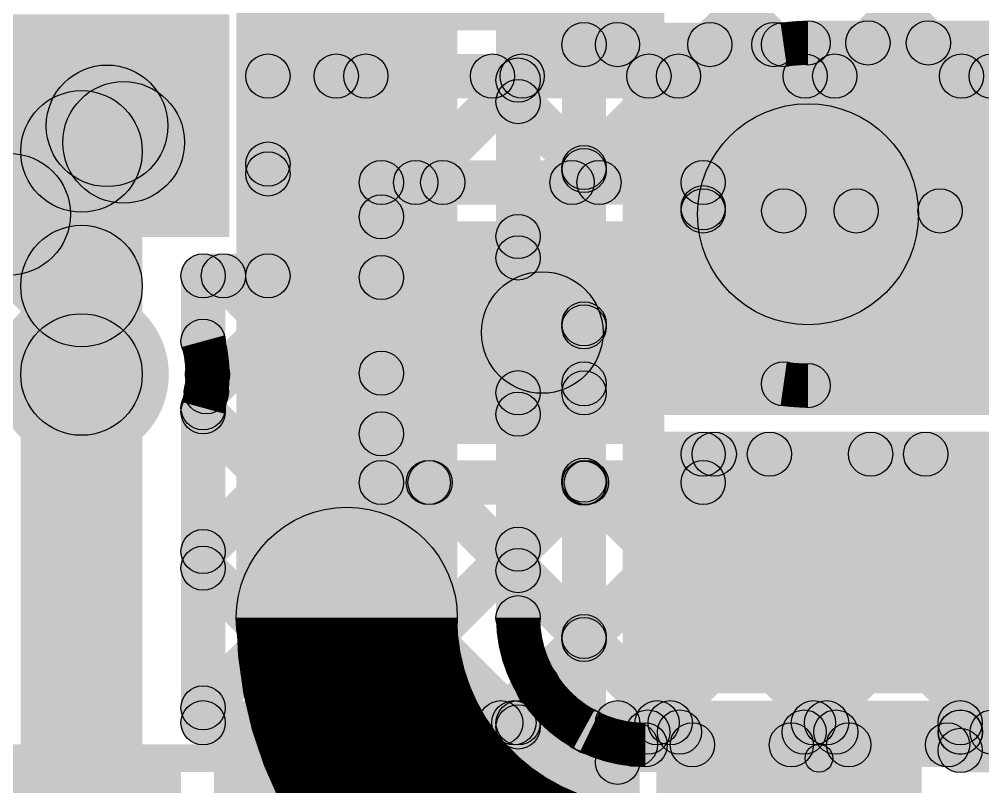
# Model space of a CAD drawing. Header units: millimetres. Extents: x -0.24 to 2.5, y 0 to 2.55.
# Drawn here: x 1.0917 to 1.2661, y 0.6044 to 0.7433 of the extents above; entities that cross this region are included whole.
import ezdxf

# ---------------------------------------------------------------- set-up
doc = ezdxf.new("R2010")
doc.units = ezdxf.units.MM
doc.header["$MEASUREMENT"] = 0
for name, color, linetype in [('BottomLayer', 5, 'Continuous'), ('BottomPaste', 16, 'Continuous'), ('BottomSolder', 6, 'Continuous'), ('TopLayer', 1, 'Continuous'), ('TopOverlay', 2, 'Continuous'), ('TopPaste', 8, 'Continuous'), ('TopSolder', 216, 'Continuous'), ('ViaHoleLayer', 16, 'Continuous')]:
    doc.layers.add(name, color=color, linetype=linetype)

# ---------------------------------------------------------------- blocks, each defined once
blk = doc.blocks.new('RES_0805_B_36')
at = {"layer": 'BottomLayer'}
for points in [[(-0.06, 0.025), (-0.02, 0.025), (-0.02, -0.025), (-0.06, -0.025)], [(0.02, 0.025), (0.06, 0.025), (0.06, -0.025), (0.02, -0.025)]]:
    blk.add_hatch(color=5, dxfattribs=at).paths.add_polyline_path(points)
at = {"layer": 'BottomPaste'}
for points in [[(-0.06, 0.025), (-0.02, 0.025), (-0.02, -0.025), (-0.06, -0.025)], [(0.02, 0.025), (0.06, 0.025), (0.06, -0.025), (0.02, -0.025)]]:
    blk.add_hatch(color=16, dxfattribs=at).paths.add_polyline_path(points)
at = {"layer": 'BottomSolder'}
for points in [[(-0.064, 0.029), (-0.016, 0.029), (-0.016, -0.029), (-0.064, -0.029)], [(0.016, 0.029), (0.064, 0.029), (0.064, -0.029), (0.016, -0.029)]]:
    blk.add_hatch(color=6, dxfattribs=at).paths.add_polyline_path(points)
blk = doc.blocks.new('COM_11821_56')
at = {"layer": 'TopLayer'}
for points in [[(0.12598, -0.01969), (0.06693, -0.01969), (0.06693, 0.01969), (0.12598, 0.01969)], [(0.12598, -0.08268), (0.06693, -0.08268), (0.06693, -0.04331), (0.12598, -0.04331)]]:
    blk.add_hatch(color=1, dxfattribs=at).paths.add_polyline_path(points)
at = {"layer": 'TopOverlay'}
blk.add_hatch(color=2, dxfattribs=at).paths.add_polyline_path([(-0.09843, -0.10093), (-0.09843, -0.09593), (0.09843, -0.09593), (0.09843, -0.10093)])
h = blk.add_hatch(color=2, dxfattribs=at)
edge = h.paths.add_edge_path()
edge.add_arc((0.09843, -0.09843), 0.0025, 0, 360)
at = {"layer": 'TopPaste'}
for points in [[(0.12598, -0.01969), (0.06693, -0.01969), (0.06693, 0.01969), (0.12598, 0.01969)], [(0.12598, -0.08268), (0.06693, -0.08268), (0.06693, -0.04331), (0.12598, -0.04331)]]:
    blk.add_hatch(color=8, dxfattribs=at).paths.add_polyline_path(points)
at = {"layer": 'TopSolder'}
for points in [[(0.12998, -0.02369), (0.06293, -0.02369), (0.06293, 0.02369), (0.12998, 0.02369)], [(0.12998, -0.08668), (0.06293, -0.08668), (0.06293, -0.03931), (0.12998, -0.03931)]]:
    blk.add_hatch(color=216, dxfattribs=at).paths.add_polyline_path(points)
at = {"layer": 'TopOverlay'}
blk.add_circle((0.09843, -0.09843), 0.0025, dxfattribs=at)
blk = doc.blocks.new('SOT_23_B_105')
at = {"layer": 'BottomLayer'}
for points in [[(-0.05354, 0.05748), (-0.02126, 0.05748), (-0.02126, 0.02126), (-0.05354, 0.02126)], [(0.02126, 0.05748), (0.05354, 0.05748), (0.05354, 0.02126), (0.02126, 0.02126)], [(-0.01614, -0.02126), (0.01614, -0.02126), (0.01614, -0.05748), (-0.01614, -0.05748)]]:
    blk.add_hatch(color=5, dxfattribs=at).paths.add_polyline_path(points)
at = {"layer": 'BottomPaste'}
for points in [[(-0.05354, 0.05748), (-0.02126, 0.05748), (-0.02126, 0.02126), (-0.05354, 0.02126)], [(0.02126, 0.05748), (0.05354, 0.05748), (0.05354, 0.02126), (0.02126, 0.02126)], [(-0.01614, -0.02126), (0.01614, -0.02126), (0.01614, -0.05748), (-0.01614, -0.05748)]]:
    blk.add_hatch(color=16, dxfattribs=at).paths.add_polyline_path(points)
at = {"layer": 'BottomSolder'}
for points in [[(-0.05754, 0.06148), (-0.01726, 0.06148), (-0.01726, 0.01726), (-0.05754, 0.01726)], [(0.01726, 0.06148), (0.05754, 0.06148), (0.05754, 0.01726), (0.01726, 0.01726)], [(-0.02014, -0.01726), (0.02014, -0.01726), (0.02014, -0.06148), (-0.02014, -0.06148)]]:
    blk.add_hatch(color=6, dxfattribs=at).paths.add_polyline_path(points)

msp = doc.modelspace()

# ---------------------------------------------------------------- hatches: boundary and pattern name
at = {"layer": 'BottomLayer'}
h = msp.add_hatch(color=5, dxfattribs=at)
edge = h.paths.add_edge_path()
edge.add_arc((1.13674, 0.733), 0.004, 0, 360)
h = msp.add_hatch(color=5, dxfattribs=at)
edge = h.paths.add_edge_path()
edge.add_arc((1.13674, 0.733), 0.004, 0, 360)
for points in [[(1.13957, 0.71246), (1.13391, 0.71812), (1.15162, 0.73583), (1.15728, 0.73017)], [(1.13674, 0.729), (1.13674, 0.737), (1.387, 0.737), (1.387, 0.729)], [(1.14627, 0.73017), (1.15193, 0.73583), (1.17119, 0.71657), (1.16553, 0.71091)], [(1.1663, 0.71091), (1.16064, 0.71657), (1.1799, 0.73583), (1.18556, 0.73017)], [(1.17456, 0.73017), (1.18021, 0.73583), (1.19947, 0.71657), (1.19382, 0.71091)], [(1.19459, 0.71091), (1.18893, 0.71657), (1.20819, 0.73583), (1.21385, 0.73017)], [(1.20284, 0.73017), (1.2085, 0.73583), (1.2329, 0.71143), (1.22724, 0.70577)], [(1.21831, 0.70635), (1.21265, 0.71201), (1.23647, 0.73583), (1.24213, 0.73017)], [(1.23112, 0.73017), (1.23678, 0.73583), (1.26118, 0.71143), (1.25553, 0.70577)], [(1.24601, 0.70577), (1.24036, 0.71143), (1.26476, 0.73583), (1.27041, 0.73017)], [(1.25941, 0.73017), (1.26507, 0.73583), (1.28947, 0.71143), (1.28381, 0.70577)], [(1.14074, 0.69686), (1.13274, 0.69686), (1.13274, 0.733), (1.14074, 0.733)], [(1.11078, 0.71159), (1.09522, 0.72715), (1.09985, 0.73178), (1.11541, 0.71622)], [(1.09985, 0.71622), (1.11541, 0.73178), (1.11841, 0.72878), (1.10285, 0.71322)], [(1.114, 0.679), (1.092, 0.679), (1.092, 0.71937), (1.114, 0.71937)], [(1.13391, 0.71425), (1.13957, 0.7199), (1.16009, 0.69938), (1.15443, 0.69373)], [(1.16009, 0.7047), (1.15443, 0.71036), (1.16064, 0.71657), (1.1663, 0.71091)], [(1.15726, 0.70974), (1.15726, 0.71774), (1.21548, 0.71774), (1.21548, 0.70974)], [(1.16126, 0.65946), (1.15326, 0.65946), (1.15326, 0.71374), (1.16126, 0.71374)], [(1.21948, 0.7086), (1.21148, 0.7086), (1.21148, 0.71374), (1.21948, 0.71374)], [(1.21548, 0.7046), (1.21548, 0.7126), (1.4444, 0.7126), (1.4444, 0.7046)], [(1.12842, 0.67303), (1.12277, 0.67869), (1.15443, 0.71036), (1.16009, 0.7047)], [(1.125, 0.69286), (1.125, 0.70086), (1.13674, 0.70086), (1.13674, 0.69286)], [(1.12584, 0.69403), (1.1315, 0.69969), (1.16009, 0.6711), (1.15443, 0.66544)], [(1.18637, 0.6756), (1.18637, 0.6976), (1.4444, 0.6976), (1.4444, 0.6756)], [(1.129, 0.68503), (1.121, 0.68503), (1.121, 0.69686), (1.129, 0.69686)], [(1.12783, 0.64415), (1.12217, 0.64981), (1.15443, 0.68207), (1.16009, 0.67641)], [(1.114, 0.593), (1.092, 0.593), (1.092, 0.679), (1.114, 0.679)], [(1.12217, 0.66942), (1.12783, 0.67508), (1.18408, 0.61883), (1.17842, 0.61317)], [(1.129, 0.616), (1.121, 0.616), (1.121, 0.67297), (1.129, 0.67297)], [(1.21548, 0.6606), (1.21548, 0.6686), (1.44208, 0.6686), (1.44208, 0.6606)], [(1.1817, 0.61317), (1.17604, 0.61883), (1.22464, 0.66743), (1.2303, 0.66177)], [(1.20998, 0.61317), (1.20433, 0.61883), (1.25292, 0.66743), (1.25858, 0.66177)], [(1.21467, 0.66177), (1.22033, 0.66743), (1.27393, 0.61383), (1.26827, 0.60817)], [(1.23827, 0.61317), (1.23261, 0.61883), (1.28121, 0.66743), (1.28686, 0.66177)], [(1.24296, 0.66177), (1.24861, 0.66743), (1.30221, 0.61383), (1.29656, 0.60817)], [(1.26483, 0.61145), (1.25917, 0.61711), (1.30949, 0.66743), (1.31515, 0.66177)], [(1.21948, 0.65946), (1.21148, 0.65946), (1.21148, 0.6646), (1.21948, 0.6646)], [(1.15726, 0.65546), (1.15726, 0.66346), (1.21548, 0.66346), (1.21548, 0.65546)], [(1.12783, 0.61587), (1.12217, 0.62153), (1.16293, 0.66229), (1.16859, 0.65663)], [(1.15341, 0.61317), (1.14776, 0.61883), (1.19121, 0.66229), (1.19687, 0.65663)], [(1.16325, 0.65663), (1.1689, 0.66229), (1.21236, 0.61883), (1.2067, 0.61317)], [(1.19153, 0.65663), (1.19719, 0.66229), (1.24064, 0.61883), (1.23499, 0.61317)], [(1.12217, 0.64113), (1.12783, 0.64679), (1.15579, 0.61883), (1.15013, 0.61317)], [(1.125, 0.612), (1.125, 0.62), (1.182, 0.62), (1.182, 0.612)], [(1.2, 0.612), (1.2, 0.62), (1.262, 0.62), (1.262, 0.612)], [(1.17917, 0.61242), (1.18483, 0.61808), (1.20283, 0.60008), (1.19717, 0.59442)], [(1.186, 0.544), (1.178, 0.544), (1.178, 0.616), (1.186, 0.616)], [(1.204, 0.58), (1.196, 0.58), (1.196, 0.616), (1.204, 0.616)], [(1.266, 0.611), (1.258, 0.611), (1.258, 0.616), (1.266, 0.616)], [(1.262, 0.607), (1.262, 0.615), (1.301, 0.615), (1.301, 0.607)], [(1.18483, 0.58802), (1.17917, 0.59367), (1.19717, 0.61167), (1.20283, 0.60602)]]:
    msp.add_hatch(color=5, dxfattribs=at).paths.add_polyline_path(points)
h = msp.add_hatch(color=5, dxfattribs=at)
edge = h.paths.add_edge_path()
edge.add_arc((1.1491, 0.733), 0.004, 0, 360)
h = msp.add_hatch(color=5, dxfattribs=at)
edge = h.paths.add_edge_path()
edge.add_arc((1.15445, 0.733), 0.004, 0, 360)
h = msp.add_hatch(color=5, dxfattribs=at)
edge = h.paths.add_edge_path()
edge.add_arc((1.17738, 0.733), 0.004, 0, 360)
h = msp.add_hatch(color=5, dxfattribs=at)
edge = h.paths.add_edge_path()
edge.add_arc((1.18273, 0.733), 0.004, 0, 360)
h = msp.add_hatch(color=5, dxfattribs=at)
edge = h.paths.add_edge_path()
edge.add_arc((1.20567, 0.733), 0.004, 0, 360)
h = msp.add_hatch(color=5, dxfattribs=at)
edge = h.paths.add_edge_path()
edge.add_arc((1.21102, 0.733), 0.004, 0, 360)
h = msp.add_hatch(color=5, dxfattribs=at)
edge = h.paths.add_edge_path()
edge.add_arc((1.23395, 0.733), 0.004, 0, 360)
h = msp.add_hatch(color=5, dxfattribs=at)
edge = h.paths.add_edge_path()
edge.add_arc((1.2393, 0.733), 0.004, 0, 360)
h = msp.add_hatch(color=5, dxfattribs=at)
edge = h.paths.add_edge_path()
edge.add_arc((1.26224, 0.733), 0.004, 0, 360)
h = msp.add_hatch(color=5, dxfattribs=at)
edge = h.paths.add_edge_path()
edge.add_arc((1.26759, 0.733), 0.004, 0, 360)
h = msp.add_hatch(color=5, dxfattribs=at)
edge = h.paths.add_edge_path()
edge.add_arc((1.10763, 0.724), 0.011, 0, 360)
h = msp.add_hatch(color=5, dxfattribs=at)
edge = h.paths.add_edge_path()
edge.add_arc((1.10763, 0.724), 0.011, 0, 360)
h = msp.add_hatch(color=5, dxfattribs=at)
edge = h.paths.add_edge_path()
edge.add_arc((1.11063, 0.721), 0.011, 0, 360)
h = msp.add_hatch(color=5, dxfattribs=at)
edge = h.paths.add_edge_path()
edge.add_arc((1.103, 0.71937), 0.011, 0, 360)
h = msp.add_hatch(color=5, dxfattribs=at)
edge = h.paths.add_edge_path()
edge.add_arc((1.103, 0.71937), 0.011, 0, 360)
h = msp.add_hatch(color=5, dxfattribs=at)
edge = h.paths.add_edge_path()
edge.add_arc((1.13674, 0.71708), 0.004, 0, 360)
h = msp.add_hatch(color=5, dxfattribs=at)
edge = h.paths.add_edge_path()
edge.add_arc((1.13674, 0.71529), 0.004, 0, 360)
h = msp.add_hatch(color=5, dxfattribs=at)
edge = h.paths.add_edge_path()
edge.add_arc((1.15726, 0.71374), 0.004, 0, 360)
h = msp.add_hatch(color=5, dxfattribs=at)
edge = h.paths.add_edge_path()
edge.add_arc((1.15726, 0.71374), 0.004, 0, 360)
h = msp.add_hatch(color=5, dxfattribs=at)
edge = h.paths.add_edge_path()
edge.add_arc((1.16347, 0.71374), 0.004, 0, 360)
h = msp.add_hatch(color=5, dxfattribs=at)
edge = h.paths.add_edge_path()
edge.add_arc((1.16347, 0.71374), 0.004, 0, 360)
h = msp.add_hatch(color=5, dxfattribs=at)
edge = h.paths.add_edge_path()
edge.add_arc((1.16836, 0.71374), 0.004, 0, 360)
h = msp.add_hatch(color=5, dxfattribs=at)
edge = h.paths.add_edge_path()
edge.add_arc((1.19176, 0.71374), 0.004, 0, 360)
h = msp.add_hatch(color=5, dxfattribs=at)
edge = h.paths.add_edge_path()
edge.add_arc((1.19664, 0.71374), 0.004, 0, 360)
h = msp.add_hatch(color=5, dxfattribs=at)
edge = h.paths.add_edge_path()
edge.add_arc((1.21548, 0.71374), 0.004, 0, 360)
h = msp.add_hatch(color=5, dxfattribs=at)
edge = h.paths.add_edge_path()
edge.add_arc((1.21548, 0.71374), 0.004, 0, 360)
h = msp.add_hatch(color=5, dxfattribs=at)
edge = h.paths.add_edge_path()
edge.add_arc((1.21548, 0.70918), 0.004, 0, 360)
h = msp.add_hatch(color=5, dxfattribs=at)
edge = h.paths.add_edge_path()
edge.add_arc((1.15726, 0.70753), 0.004, 0, 360)
h = msp.add_hatch(color=5, dxfattribs=at)
edge = h.paths.add_edge_path()
edge.add_arc((1.15726, 0.70753), 0.004, 0, 360)
h = msp.add_hatch(color=5, dxfattribs=at)
edge = h.paths.add_edge_path()
edge.add_arc((1.21548, 0.7086), 0.004, 0, 360)
h = msp.add_hatch(color=5, dxfattribs=at)
edge = h.paths.add_edge_path()
edge.add_arc((1.21548, 0.7086), 0.004, 0, 360)
h = msp.add_hatch(color=5, dxfattribs=at)
edge = h.paths.add_edge_path()
edge.add_arc((1.23007, 0.7086), 0.004, 0, 360)
h = msp.add_hatch(color=5, dxfattribs=at)
edge = h.paths.add_edge_path()
edge.add_arc((1.24318, 0.7086), 0.004, 0, 360)
h = msp.add_hatch(color=5, dxfattribs=at)
edge = h.paths.add_edge_path()
edge.add_arc((1.25835, 0.7086), 0.004, 0, 360)
h = msp.add_hatch(color=5, dxfattribs=at)
edge = h.paths.add_edge_path()
edge.add_arc((1.125, 0.69686), 0.004, 0, 360)
h = msp.add_hatch(color=5, dxfattribs=at)
edge = h.paths.add_edge_path()
edge.add_arc((1.125, 0.69686), 0.004, 0, 360)
h = msp.add_hatch(color=5, dxfattribs=at)
edge = h.paths.add_edge_path()
edge.add_arc((1.12867, 0.69686), 0.004, 0, 360)
h = msp.add_hatch(color=5, dxfattribs=at)
edge = h.paths.add_edge_path()
edge.add_arc((1.13674, 0.69686), 0.004, 0, 360)
h = msp.add_hatch(color=5, dxfattribs=at)
edge = h.paths.add_edge_path()
edge.add_arc((1.13674, 0.69686), 0.004, 0, 360)
h = msp.add_hatch(color=5, dxfattribs=at)
edge = h.paths.add_edge_path()
edge.add_arc((1.15726, 0.69656), 0.004, 0, 360)
h = msp.add_hatch(color=5, dxfattribs=at)
edge = h.paths.add_edge_path()
edge.add_arc((1.18637, 0.6866), 0.011, 0, 360)
h = msp.add_hatch(color=5, dxfattribs=at)
edge = h.paths.add_edge_path()
edge.add_arc((1.103, 0.679), 0.01181, 0, 360)
h = msp.add_hatch(color=5, dxfattribs=at)
edge = h.paths.add_edge_path()
edge.add_arc((1.103, 0.679), 0.011, 0, 360)
h = msp.add_hatch(color=5, dxfattribs=at)
edge = h.paths.add_edge_path()
edge.add_arc((1.103, 0.679), 0.011, 0, 360)
h = msp.add_hatch(color=5, dxfattribs=at)
edge = h.paths.add_edge_path()
edge.add_arc((1.125, 0.68503), 0.004, 0, 360)
h = msp.add_hatch(color=5, dxfattribs=at)
edge = h.paths.add_edge_path()
edge.add_arc((1.125, 0.68503), 0.004, 0, 360)
h = msp.add_hatch(color=5, dxfattribs=at)
edge = h.paths.add_edge_path()
edge.add_arc((1.12581, 0.679), 0.004, 0, 360)
h = msp.add_hatch(color=5, dxfattribs=at)
edge = h.paths.add_edge_path()
edge.add_arc((1.12581, 0.679), 0.004, 0, 360)
h = msp.add_hatch(color=5, dxfattribs=at)
edge = h.paths.add_edge_path()
edge.add_arc((1.15726, 0.67924), 0.004, 0, 360)
h = msp.add_hatch(color=5, dxfattribs=at)
edge = h.paths.add_edge_path()
edge.add_arc((1.12559, 0.67586), 0.004, 0, 360)
h = msp.add_hatch(color=5, dxfattribs=at)
edge = h.paths.add_edge_path()
edge.add_arc((1.125, 0.67297), 0.004, 0, 360)
h = msp.add_hatch(color=5, dxfattribs=at)
edge = h.paths.add_edge_path()
edge.add_arc((1.125, 0.67297), 0.004, 0, 360)
h = msp.add_hatch(color=5, dxfattribs=at)
edge = h.paths.add_edge_path()
edge.add_arc((1.125, 0.67225), 0.004, 0, 360)
h = msp.add_hatch(color=5, dxfattribs=at)
edge = h.paths.add_edge_path()
edge.add_arc((1.15726, 0.66827), 0.004, 0, 360)
h = msp.add_hatch(color=5, dxfattribs=at)
edge = h.paths.add_edge_path()
edge.add_arc((1.21548, 0.6646), 0.004, 0, 360)
h = msp.add_hatch(color=5, dxfattribs=at)
edge = h.paths.add_edge_path()
edge.add_arc((1.21548, 0.6646), 0.004, 0, 360)
h = msp.add_hatch(color=5, dxfattribs=at)
edge = h.paths.add_edge_path()
edge.add_arc((1.2175, 0.6646), 0.004, 0, 360)
h = msp.add_hatch(color=5, dxfattribs=at)
edge = h.paths.add_edge_path()
edge.add_arc((1.22747, 0.6646), 0.004, 0, 360)
h = msp.add_hatch(color=5, dxfattribs=at)
edge = h.paths.add_edge_path()
edge.add_arc((1.24579, 0.6646), 0.004, 0, 360)
h = msp.add_hatch(color=5, dxfattribs=at)
edge = h.paths.add_edge_path()
edge.add_arc((1.25575, 0.6646), 0.004, 0, 360)
h = msp.add_hatch(color=5, dxfattribs=at)
edge = h.paths.add_edge_path()
edge.add_arc((1.15726, 0.65946), 0.004, 0, 360)
h = msp.add_hatch(color=5, dxfattribs=at)
edge = h.paths.add_edge_path()
edge.add_arc((1.15726, 0.65946), 0.004, 0, 360)
h = msp.add_hatch(color=5, dxfattribs=at)
edge = h.paths.add_edge_path()
edge.add_arc((1.16576, 0.65946), 0.004, 0, 360)
h = msp.add_hatch(color=5, dxfattribs=at)
edge = h.paths.add_edge_path()
edge.add_arc((1.16607, 0.65946), 0.004, 0, 360)
h = msp.add_hatch(color=5, dxfattribs=at)
edge = h.paths.add_edge_path()
edge.add_arc((1.19404, 0.65946), 0.004, 0, 360)
h = msp.add_hatch(color=5, dxfattribs=at)
edge = h.paths.add_edge_path()
edge.add_arc((1.19436, 0.65946), 0.004, 0, 360)
h = msp.add_hatch(color=5, dxfattribs=at)
edge = h.paths.add_edge_path()
edge.add_arc((1.21548, 0.65946), 0.004, 0, 360)
h = msp.add_hatch(color=5, dxfattribs=at)
edge = h.paths.add_edge_path()
edge.add_arc((1.21548, 0.65946), 0.004, 0, 360)
h = msp.add_hatch(color=5, dxfattribs=at)
edge = h.paths.add_edge_path()
edge.add_arc((1.125, 0.64698), 0.004, 0, 360)
h = msp.add_hatch(color=5, dxfattribs=at)
edge = h.paths.add_edge_path()
edge.add_arc((1.125, 0.64396), 0.004, 0, 360)
h = msp.add_hatch(color=5, dxfattribs=at)
edge = h.paths.add_edge_path()
edge.add_arc((1.125, 0.6187), 0.004, 0, 360)
h = msp.add_hatch(color=5, dxfattribs=at)
edge = h.paths.add_edge_path()
edge.add_arc((1.125, 0.616), 0.004, 0, 360)
h = msp.add_hatch(color=5, dxfattribs=at)
edge = h.paths.add_edge_path()
edge.add_arc((1.125, 0.616), 0.004, 0, 360)
h = msp.add_hatch(color=5, dxfattribs=at)
edge = h.paths.add_edge_path()
edge.add_arc((1.15059, 0.616), 0.004, 0, 360)
h = msp.add_hatch(color=5, dxfattribs=at)
edge = h.paths.add_edge_path()
edge.add_arc((1.15296, 0.616), 0.004, 0, 360)
h = msp.add_hatch(color=5, dxfattribs=at)
edge = h.paths.add_edge_path()
edge.add_arc((1.17887, 0.616), 0.004, 0, 360)
h = msp.add_hatch(color=5, dxfattribs=at)
edge = h.paths.add_edge_path()
edge.add_arc((1.18125, 0.616), 0.004, 0, 360)
h = msp.add_hatch(color=5, dxfattribs=at)
edge = h.paths.add_edge_path()
edge.add_arc((1.182, 0.616), 0.004, 0, 360)
h = msp.add_hatch(color=5, dxfattribs=at)
edge = h.paths.add_edge_path()
edge.add_arc((1.182, 0.616), 0.004, 0, 360)
h = msp.add_hatch(color=5, dxfattribs=at)
edge = h.paths.add_edge_path()
edge.add_arc((1.182, 0.61525), 0.004, 0, 360)
h = msp.add_hatch(color=5, dxfattribs=at)
edge = h.paths.add_edge_path()
edge.add_arc((1.2, 0.616), 0.004, 0, 360)
h = msp.add_hatch(color=5, dxfattribs=at)
edge = h.paths.add_edge_path()
edge.add_arc((1.2, 0.616), 0.004, 0, 360)
h = msp.add_hatch(color=5, dxfattribs=at)
edge = h.paths.add_edge_path()
edge.add_arc((1.20715, 0.616), 0.004, 0, 360)
h = msp.add_hatch(color=5, dxfattribs=at)
edge = h.paths.add_edge_path()
edge.add_arc((1.20953, 0.616), 0.004, 0, 360)
h = msp.add_hatch(color=5, dxfattribs=at)
edge = h.paths.add_edge_path()
edge.add_arc((1.23544, 0.616), 0.004, 0, 360)
h = msp.add_hatch(color=5, dxfattribs=at)
edge = h.paths.add_edge_path()
edge.add_arc((1.23782, 0.616), 0.004, 0, 360)
h = msp.add_hatch(color=5, dxfattribs=at)
edge = h.paths.add_edge_path()
edge.add_arc((1.262, 0.616), 0.004, 0, 360)
h = msp.add_hatch(color=5, dxfattribs=at)
edge = h.paths.add_edge_path()
edge.add_arc((1.262, 0.616), 0.004, 0, 360)
h = msp.add_hatch(color=5, dxfattribs=at)
edge = h.paths.add_edge_path()
edge.add_arc((1.262, 0.61428), 0.004, 0, 360)
h = msp.add_hatch(color=5, dxfattribs=at)
edge = h.paths.add_edge_path()
edge.add_arc((1.262, 0.611), 0.004, 0, 360)
h = msp.add_hatch(color=5, dxfattribs=at)
edge = h.paths.add_edge_path()
edge.add_arc((1.262, 0.611), 0.004, 0, 360)
h = msp.add_hatch(color=5, dxfattribs=at)
edge = h.paths.add_edge_path()
edge.add_arc((1.2, 0.60885), 0.004, 0, 360)
at = {"layer": 'BottomSolder'}
h = msp.add_hatch(color=6, dxfattribs=at)
edge = h.paths.add_edge_path()
edge.add_arc((1.103, 0.679), 0.01581, 0, 360)
at = {"layer": 'TopLayer'}
for points in [[(1.18483, 0.72944), (1.17917, 0.7351), (1.5949, 1.15083), (1.60056, 1.14517)], [(1.21953, 0.73586), (1.21387, 0.74151), (1.62319, 1.15083), (1.62885, 1.14517)], [(1.24813, 0.73617), (1.24247, 0.74183), (1.65147, 1.15083), (1.65713, 1.14517)], [(1.171, 0.635), (1.131, 0.635), (1.131, 0.89315), (1.171, 0.89315)], [(1.186, 0.635), (1.178, 0.635), (1.178, 0.89315), (1.186, 0.89315)], [(1.17917, 0.81041), (1.18483, 0.81607), (1.25907, 0.74183), (1.25341, 0.73617)], [(1.17917, 0.78212), (1.18483, 0.78778), (1.2311, 0.74151), (1.22544, 0.73586)], [(1.17917, 0.75384), (1.18483, 0.7595), (1.20281, 0.74151), (1.19716, 0.73586)], [(1.19393, 0.73469), (1.19393, 0.74269), (1.23005, 0.74269), (1.23005, 0.73469)], [(1.23446, 0.735), (1.23446, 0.743), (1.29743, 0.743), (1.29743, 0.735)], [(1.19793, 0.67731), (1.18993, 0.67731), (1.18993, 0.73869), (1.19793, 0.73869)], [(1.17917, 0.72556), (1.18483, 0.73121), (1.19676, 0.71928), (1.1911, 0.71363)], [(1.23446, 0.688), (1.23446, 0.728), (1.29743, 0.728), (1.29743, 0.688)], [(1.18483, 0.70115), (1.17917, 0.70681), (1.1911, 0.71874), (1.19676, 0.71308)], [(1.08222, 0.70022), (1.09778, 0.71578), (1.11078, 0.70278), (1.09522, 0.68722)], [(1.17917, 0.69727), (1.18483, 0.70293), (1.19676, 0.691), (1.1911, 0.68534)], [(1.114, 0.679), (1.092, 0.679), (1.092, 0.695), (1.114, 0.695)], [(1.18483, 0.67287), (1.17917, 0.67853), (1.1911, 0.69046), (1.19676, 0.6848)], [(1.19393, 0.67331), (1.19393, 0.68131), (1.23005, 0.68131), (1.23005, 0.67331)], [(1.23446, 0.673), (1.23446, 0.681), (1.29743, 0.681), (1.29743, 0.673)], [(1.19393, 0.67169), (1.19393, 0.67969), (1.27498, 0.67969), (1.27498, 0.67169)], [(1.19793, 0.61484), (1.18993, 0.61484), (1.18993, 0.67569), (1.19793, 0.67569)], [(1.17917, 0.66899), (1.18483, 0.67464), (1.19676, 0.66272), (1.1911, 0.65706)], [(1.18483, 0.64459), (1.17917, 0.65024), (1.1911, 0.66217), (1.19676, 0.65652)], [(1.17917, 0.6407), (1.18483, 0.64636), (1.19676, 0.63443), (1.1911, 0.62877)], [(1.1884, 0.61987), (1.18274, 0.62553), (1.1911, 0.63389), (1.19676, 0.62823)], [(1.19493, 0.61032), (1.19493, 0.61832), (1.27498, 0.61832), (1.27498, 0.61032)], [(1.20605, 0.60924), (1.20039, 0.6149), (1.20265, 0.61715), (1.20831, 0.61149)], [(1.20838, 0.61149), (1.21404, 0.61715), (1.21636, 0.61483), (1.2107, 0.60917)], [(1.23427, 0.60917), (1.22861, 0.61483), (1.23093, 0.61715), (1.23659, 0.61149)], [(1.23666, 0.61149), (1.24232, 0.61715), (1.24464, 0.61483), (1.23899, 0.60917)], [(1.26255, 0.60917), (1.25689, 0.61483), (1.25922, 0.61715), (1.26487, 0.61149)], [(1.26495, 0.61149), (1.27061, 0.61715), (1.27293, 0.61483), (1.26727, 0.60917)], [(1.205, 0.608), (1.205, 0.616), (1.2761, 0.616), (1.2761, 0.608)], [(0.989, 0.445), (1.121, 0.445), (1.121, 0.61), (0.989, 0.61)]]:
    msp.add_hatch(color=1, dxfattribs=at).paths.add_polyline_path(points)
h = msp.add_hatch(color=1, dxfattribs=at)
edge = h.paths.add_edge_path()
edge.add_arc((1.19393, 0.73869), 0.004, 0, 360)
h = msp.add_hatch(color=1, dxfattribs=at)
edge = h.paths.add_edge_path()
edge.add_arc((1.19393, 0.73869), 0.004, 0, 360)
h = msp.add_hatch(color=1, dxfattribs=at)
edge = h.paths.add_edge_path()
edge.add_arc((1.19998, 0.73869), 0.004, 0, 360)
h = msp.add_hatch(color=1, dxfattribs=at)
edge = h.paths.add_edge_path()
edge.add_arc((1.2167, 0.73869), 0.004, 0, 360)
h = msp.add_hatch(color=1, dxfattribs=at)
edge = h.paths.add_edge_path()
edge.add_arc((1.22827, 0.73869), 0.004, 0, 360)
h = msp.add_hatch(color=1, dxfattribs=at)
edge = h.paths.add_edge_path()
edge.add_arc((1.23005, 0.73869), 0.004, 0, 360)
h = msp.add_hatch(color=1, dxfattribs=at)
edge = h.paths.add_edge_path()
edge.add_arc((1.23005, 0.73869), 0.004, 0, 360)
h = msp.add_hatch(color=1, dxfattribs=at)
edge = h.paths.add_edge_path()
edge.add_arc((1.23446, 0.739), 0.004, 0, 360)
h = msp.add_hatch(color=1, dxfattribs=at)
edge = h.paths.add_edge_path()
edge.add_arc((1.23446, 0.739), 0.004, 0, 360)
h = msp.add_hatch(color=1, dxfattribs=at)
edge = h.paths.add_edge_path()
edge.add_arc((1.2453, 0.739), 0.004, 0, 360)
h = msp.add_hatch(color=1, dxfattribs=at)
edge = h.paths.add_edge_path()
edge.add_arc((1.25624, 0.739), 0.004, 0, 360)
h = msp.add_hatch(color=1, dxfattribs=at)
edge = h.paths.add_edge_path()
edge.add_arc((1.182, 0.73227), 0.004, 0, 360)
h = msp.add_hatch(color=1, dxfattribs=at)
edge = h.paths.add_edge_path()
edge.add_arc((1.182, 0.72838), 0.004, 0, 360)
h = msp.add_hatch(color=1, dxfattribs=at)
edge = h.paths.add_edge_path()
edge.add_arc((1.23446, 0.708), 0.02, 0, 360)
h = msp.add_hatch(color=1, dxfattribs=at)
edge = h.paths.add_edge_path()
edge.add_arc((1.19393, 0.71646), 0.004, 0, 360)
h = msp.add_hatch(color=1, dxfattribs=at)
edge = h.paths.add_edge_path()
edge.add_arc((1.09, 0.708), 0.011, 0, 360)
h = msp.add_hatch(color=1, dxfattribs=at)
edge = h.paths.add_edge_path()
edge.add_arc((1.09, 0.708), 0.011, 0, 360)
h = msp.add_hatch(color=1, dxfattribs=at)
edge = h.paths.add_edge_path()
edge.add_arc((1.19393, 0.71591), 0.004, 0, 360)
h = msp.add_hatch(color=1, dxfattribs=at)
edge = h.paths.add_edge_path()
edge.add_arc((1.182, 0.70398), 0.004, 0, 360)
h = msp.add_hatch(color=1, dxfattribs=at)
edge = h.paths.add_edge_path()
edge.add_arc((1.103, 0.695), 0.011, 0, 360)
h = msp.add_hatch(color=1, dxfattribs=at)
edge = h.paths.add_edge_path()
edge.add_arc((1.103, 0.695), 0.011, 0, 360)
h = msp.add_hatch(color=1, dxfattribs=at)
edge = h.paths.add_edge_path()
edge.add_arc((1.182, 0.7001), 0.004, 0, 360)
h = msp.add_hatch(color=1, dxfattribs=at)
edge = h.paths.add_edge_path()
edge.add_arc((1.19393, 0.68817), 0.004, 0, 360)
h = msp.add_hatch(color=1, dxfattribs=at)
edge = h.paths.add_edge_path()
edge.add_arc((1.103, 0.679), 0.01181, 0, 360)
h = msp.add_hatch(color=1, dxfattribs=at)
edge = h.paths.add_edge_path()
edge.add_arc((1.19393, 0.68763), 0.004, 0, 360)
h = msp.add_hatch(color=1, dxfattribs=at)
edge = h.paths.add_edge_path()
edge.add_arc((1.103, 0.679), 0.011, 0, 360)
h = msp.add_hatch(color=1, dxfattribs=at)
edge = h.paths.add_edge_path()
edge.add_arc((1.19393, 0.67731), 0.004, 0, 360)
h = msp.add_hatch(color=1, dxfattribs=at)
edge = h.paths.add_edge_path()
edge.add_arc((1.19393, 0.67731), 0.004, 0, 360)
h = msp.add_hatch(color=1, dxfattribs=at)
edge = h.paths.add_edge_path()
edge.add_arc((1.23005, 0.67731), 0.004, 0, 360)
h = msp.add_hatch(color=1, dxfattribs=at)
edge = h.paths.add_edge_path()
edge.add_arc((1.23005, 0.67731), 0.004, 0, 360)
h = msp.add_hatch(color=1, dxfattribs=at)
edge = h.paths.add_edge_path()
edge.add_arc((1.23446, 0.677), 0.004, 0, 360)
h = msp.add_hatch(color=1, dxfattribs=at)
edge = h.paths.add_edge_path()
edge.add_arc((1.23446, 0.677), 0.004, 0, 360)
h = msp.add_hatch(color=1, dxfattribs=at)
edge = h.paths.add_edge_path()
edge.add_arc((1.182, 0.6757), 0.004, 0, 360)
h = msp.add_hatch(color=1, dxfattribs=at)
edge = h.paths.add_edge_path()
edge.add_arc((1.19393, 0.67569), 0.004, 0, 360)
h = msp.add_hatch(color=1, dxfattribs=at)
edge = h.paths.add_edge_path()
edge.add_arc((1.19393, 0.67569), 0.004, 0, 360)
h = msp.add_hatch(color=1, dxfattribs=at)
edge = h.paths.add_edge_path()
edge.add_arc((1.182, 0.67182), 0.004, 0, 360)
h = msp.add_hatch(color=1, dxfattribs=at)
edge = h.paths.add_edge_path()
edge.add_arc((1.19393, 0.65989), 0.004, 0, 360)
h = msp.add_hatch(color=1, dxfattribs=at)
edge = h.paths.add_edge_path()
edge.add_arc((1.19393, 0.65934), 0.004, 0, 360)
h = msp.add_hatch(color=1, dxfattribs=at)
edge = h.paths.add_edge_path()
edge.add_arc((1.151, 0.635), 0.02, 0, 360)
h = msp.add_hatch(color=1, dxfattribs=at)
edge = h.paths.add_edge_path()
edge.add_arc((1.151, 0.635), 0.02, 0, 360)
h = msp.add_hatch(color=1, dxfattribs=at)
edge = h.paths.add_edge_path()
edge.add_arc((1.182, 0.64741), 0.004, 0, 360)
h = msp.add_hatch(color=1, dxfattribs=at)
edge = h.paths.add_edge_path()
edge.add_arc((1.182, 0.64353), 0.004, 0, 360)
h = msp.add_hatch(color=1, dxfattribs=at)
edge = h.paths.add_edge_path()
edge.add_arc((1.182, 0.635), 0.004, 0, 360)
h = msp.add_hatch(color=1, dxfattribs=at)
edge = h.paths.add_edge_path()
edge.add_arc((1.182, 0.635), 0.004, 0, 360)
h = msp.add_hatch(color=1, dxfattribs=at)
edge = h.paths.add_edge_path()
edge.add_arc((1.19393, 0.6316), 0.004, 0, 360)
h = msp.add_hatch(color=1, dxfattribs=at)
edge = h.paths.add_edge_path()
edge.add_arc((1.19393, 0.63106), 0.004, 0, 360)
h = msp.add_hatch(color=1, dxfattribs=at)
edge = h.paths.add_edge_path()
edge.add_arc((1.18557, 0.6227), 0.004, 0, 360)
h = msp.add_hatch(color=1, dxfattribs=at)
edge = h.paths.add_edge_path()
edge.add_arc((1.19393, 0.61484), 0.004, 0, 360)
h = msp.add_hatch(color=1, dxfattribs=at)
edge = h.paths.add_edge_path()
edge.add_arc((1.19393, 0.61484), 0.004, 0, 360)
h = msp.add_hatch(color=1, dxfattribs=at)
edge = h.paths.add_edge_path()
edge.add_arc((1.19493, 0.61432), 0.004, 0, 360)
h = msp.add_hatch(color=1, dxfattribs=at)
edge = h.paths.add_edge_path()
edge.add_arc((1.19493, 0.61432), 0.004, 0, 360)
h = msp.add_hatch(color=1, dxfattribs=at)
edge = h.paths.add_edge_path()
edge.add_arc((1.20548, 0.61432), 0.004, 0, 360)
h = msp.add_hatch(color=1, dxfattribs=at)
edge = h.paths.add_edge_path()
edge.add_arc((1.21121, 0.61432), 0.004, 0, 360)
h = msp.add_hatch(color=1, dxfattribs=at)
edge = h.paths.add_edge_path()
edge.add_arc((1.23376, 0.61432), 0.004, 0, 360)
h = msp.add_hatch(color=1, dxfattribs=at)
edge = h.paths.add_edge_path()
edge.add_arc((1.23949, 0.61432), 0.004, 0, 360)
h = msp.add_hatch(color=1, dxfattribs=at)
edge = h.paths.add_edge_path()
edge.add_arc((1.26205, 0.61432), 0.004, 0, 360)
h = msp.add_hatch(color=1, dxfattribs=at)
edge = h.paths.add_edge_path()
edge.add_arc((1.26778, 0.61432), 0.004, 0, 360)
h = msp.add_hatch(color=1, dxfattribs=at)
edge = h.paths.add_edge_path()
edge.add_arc((1.20322, 0.61207), 0.004, 0, 360)
h = msp.add_hatch(color=1, dxfattribs=at)
edge = h.paths.add_edge_path()
edge.add_arc((1.205, 0.612), 0.004, 0, 360)
h = msp.add_hatch(color=1, dxfattribs=at)
edge = h.paths.add_edge_path()
edge.add_arc((1.205, 0.612), 0.004, 0, 360)
h = msp.add_hatch(color=1, dxfattribs=at)
edge = h.paths.add_edge_path()
edge.add_arc((1.21353, 0.612), 0.004, 0, 360)
h = msp.add_hatch(color=1, dxfattribs=at)
edge = h.paths.add_edge_path()
edge.add_arc((1.23144, 0.612), 0.004, 0, 360)
h = msp.add_hatch(color=1, dxfattribs=at)
edge = h.paths.add_edge_path()
edge.add_arc((1.24182, 0.612), 0.004, 0, 360)
h = msp.add_hatch(color=1, dxfattribs=at)
edge = h.paths.add_edge_path()
edge.add_arc((1.25972, 0.612), 0.004, 0, 360)
at = {"layer": 'TopSolder'}
h = msp.add_hatch(color=216, dxfattribs=at)
edge = h.paths.add_edge_path()
edge.add_arc((1.103, 0.679), 0.01581, 0, 360)
at = {"layer": 'ViaHoleLayer'}
h = msp.add_hatch(color=16, dxfattribs=at)
edge = h.paths.add_edge_path()
edge.add_arc((1.103, 0.679), 0.00787, 0, 360)

# ---------------------------------------------------------------- linework, layer by layer
at = {"layer": 'BottomLayer', "const_width": 0.008}
for points in [[(1.125, 0.68503, -0.066963), (1.12581, 0.679)], [(1.12581, 0.679, -0.066963), (1.125, 0.67297)]]:
    msp.add_lwpolyline(points, format="xyb", dxfattribs=at)
at = {"layer": 'BottomLayer'}
for centre, radius in [((1.13674, 0.733), 0.004), ((1.13674, 0.733), 0.004), ((1.1491, 0.733), 0.004), ((1.15445, 0.733), 0.004), ((1.17738, 0.733), 0.004), ((1.18273, 0.733), 0.004), ((1.20567, 0.733), 0.004), ((1.21102, 0.733), 0.004), ((1.23395, 0.733), 0.004), ((1.2393, 0.733), 0.004), ((1.26224, 0.733), 0.004), ((1.26759, 0.733), 0.004), ((1.10763, 0.724), 0.011), ((1.10763, 0.724), 0.011), ((1.11063, 0.721), 0.011), ((1.103, 0.71937), 0.011), ((1.103, 0.71937), 0.011), ((1.13674, 0.71708), 0.004), ((1.13674, 0.71529), 0.004), ((1.15726, 0.71374), 0.004), ((1.15726, 0.71374), 0.004), ((1.16347, 0.71374), 0.004), ((1.16347, 0.71374), 0.004), ((1.16836, 0.71374), 0.004), ((1.19176, 0.71374), 0.004), ((1.19664, 0.71374), 0.004), ((1.21548, 0.71374), 0.004), ((1.21548, 0.71374), 0.004), ((1.21548, 0.70918), 0.004), ((1.15726, 0.70753), 0.004), ((1.15726, 0.70753), 0.004), ((1.21548, 0.7086), 0.004), ((1.21548, 0.7086), 0.004), ((1.23007, 0.7086), 0.004), ((1.24318, 0.7086), 0.004), ((1.25835, 0.7086), 0.004), ((1.125, 0.69686), 0.004), ((1.125, 0.69686), 0.004), ((1.12867, 0.69686), 0.004), ((1.13674, 0.69686), 0.004), ((1.13674, 0.69686), 0.004), ((1.15726, 0.69656), 0.004), ((1.18637, 0.6866), 0.011), ((1.103, 0.679), 0.011), ((1.103, 0.679), 0.011), ((1.125, 0.68503), 0.004), ((1.125, 0.68503), 0.004), ((1.12581, 0.679), 0.004), ((1.12581, 0.679), 0.004), ((1.15726, 0.67924), 0.004), ((1.12559, 0.67586), 0.004), ((1.125, 0.67297), 0.004), ((1.125, 0.67297), 0.004), ((1.125, 0.67225), 0.004), ((1.15726, 0.66827), 0.004), ((1.21548, 0.6646), 0.004), ((1.21548, 0.6646), 0.004), ((1.2175, 0.6646), 0.004), ((1.22747, 0.6646), 0.004), ((1.24579, 0.6646), 0.004), ((1.25575, 0.6646), 0.004), ((1.15726, 0.65946), 0.004), ((1.15726, 0.65946), 0.004), ((1.16576, 0.65946), 0.004), ((1.16607, 0.65946), 0.004), ((1.19404, 0.65946), 0.004), ((1.19436, 0.65946), 0.004), ((1.21548, 0.65946), 0.004), ((1.21548, 0.65946), 0.004), ((1.125, 0.64698), 0.004), ((1.125, 0.64396), 0.004), ((1.125, 0.6187), 0.004), ((1.125, 0.616), 0.004), ((1.125, 0.616), 0.004), ((1.15059, 0.616), 0.004), ((1.15296, 0.616), 0.004), ((1.17887, 0.616), 0.004), ((1.18125, 0.616), 0.004), ((1.182, 0.616), 0.004), ((1.182, 0.616), 0.004), ((1.182, 0.61525), 0.004), ((1.2, 0.616), 0.004), ((1.2, 0.616), 0.004), ((1.20715, 0.616), 0.004), ((1.20953, 0.616), 0.004), ((1.23544, 0.616), 0.004), ((1.23782, 0.616), 0.004), ((1.262, 0.616), 0.004), ((1.262, 0.616), 0.004), ((1.262, 0.61428), 0.004), ((1.262, 0.611), 0.004), ((1.262, 0.611), 0.004), ((1.2, 0.60885), 0.004)]:
    msp.add_circle(centre, radius, dxfattribs=at)
at = {"layer": 'TopLayer'}
for points, const_width in [([(1.23005, 0.73869, -0.035679), (1.23446, 0.739)], 0.008), ([(1.23446, 0.677, -0.035679), (1.23005, 0.67731)], 0.008), ([(1.205, 0.581, -0.414214), (1.151, 0.635)], 0.04), ([(1.19393, 0.61484, -0.273695), (1.182, 0.635)], 0.008), ([(1.205, 0.612, -0.113812), (1.19493, 0.61432)], 0.008)]:
    msp.add_lwpolyline(points, format="xyb", dxfattribs=dict(at, const_width=const_width))
for centre, radius in [((1.19393, 0.73869), 0.004), ((1.19393, 0.73869), 0.004), ((1.19998, 0.73869), 0.004), ((1.2167, 0.73869), 0.004), ((1.22827, 0.73869), 0.004), ((1.23005, 0.73869), 0.004), ((1.23005, 0.73869), 0.004), ((1.23446, 0.739), 0.004), ((1.23446, 0.739), 0.004), ((1.2453, 0.739), 0.004), ((1.25624, 0.739), 0.004), ((1.182, 0.73227), 0.004), ((1.182, 0.72838), 0.004), ((1.23446, 0.708), 0.02), ((1.19393, 0.71646), 0.004), ((1.09, 0.708), 0.011), ((1.09, 0.708), 0.011), ((1.19393, 0.71591), 0.004), ((1.182, 0.70398), 0.004), ((1.103, 0.695), 0.011), ((1.103, 0.695), 0.011), ((1.182, 0.7001), 0.004), ((1.19393, 0.68817), 0.004), ((1.19393, 0.68763), 0.004), ((1.103, 0.679), 0.011), ((1.19393, 0.67731), 0.004), ((1.19393, 0.67731), 0.004), ((1.23005, 0.67731), 0.004), ((1.23005, 0.67731), 0.004), ((1.23446, 0.677), 0.004), ((1.23446, 0.677), 0.004), ((1.182, 0.6757), 0.004), ((1.19393, 0.67569), 0.004), ((1.19393, 0.67569), 0.004), ((1.182, 0.67182), 0.004), ((1.19393, 0.65989), 0.004), ((1.19393, 0.65934), 0.004), ((1.151, 0.635), 0.02), ((1.151, 0.635), 0.02), ((1.182, 0.64741), 0.004), ((1.182, 0.64353), 0.004), ((1.182, 0.635), 0.004), ((1.182, 0.635), 0.004), ((1.19393, 0.6316), 0.004), ((1.19393, 0.63106), 0.004), ((1.18557, 0.6227), 0.004), ((1.19393, 0.61484), 0.004), ((1.19393, 0.61484), 0.004), ((1.19493, 0.61432), 0.004), ((1.19493, 0.61432), 0.004), ((1.20548, 0.61432), 0.004), ((1.21121, 0.61432), 0.004), ((1.23376, 0.61432), 0.004), ((1.23949, 0.61432), 0.004), ((1.26205, 0.61432), 0.004), ((1.26778, 0.61432), 0.004), ((1.20322, 0.61207), 0.004), ((1.205, 0.612), 0.004), ((1.205, 0.612), 0.004), ((1.21353, 0.612), 0.004), ((1.23144, 0.612), 0.004), ((1.24182, 0.612), 0.004), ((1.25972, 0.612), 0.004)]:
    msp.add_circle(centre, radius, dxfattribs=at)

# ---------------------------------------------------------------- block references
msp.add_blockref('COM_11821_56', (1.138, 0.708))
for name, p, rotation in [('SOT_23_B_105', (1.147, 0.724), 270), ('RES_0805_B_36', (1.191, 0.58), 180)]:
    msp.add_blockref(name, p, dxfattribs=dict(rotation=rotation))

doc.saveas('drawing.dxf')
